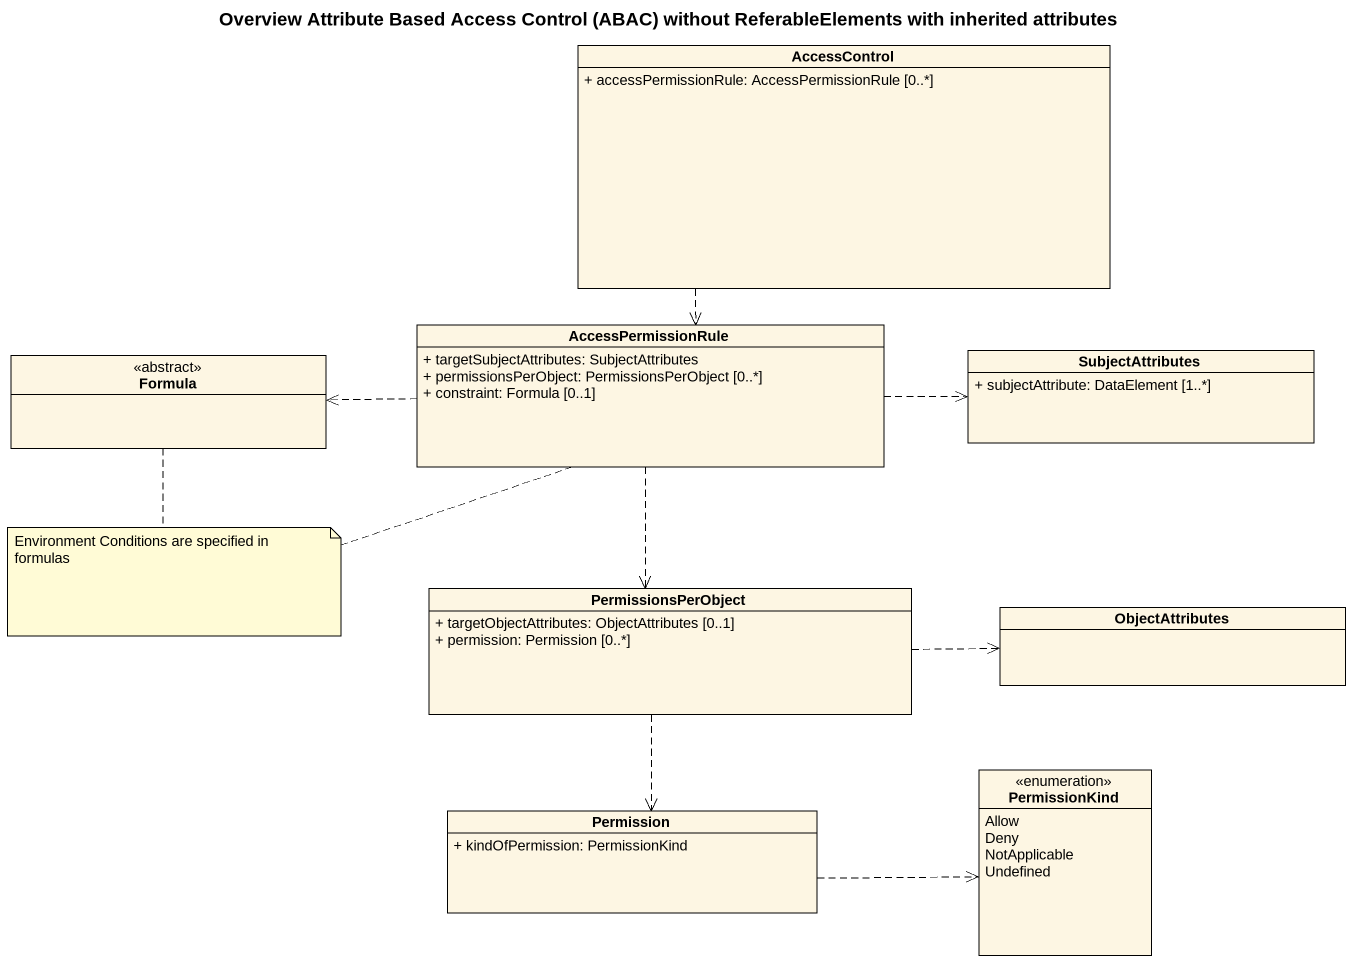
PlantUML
@startuml
title Overview Attribute Based Access Control (ABAC) without ReferableElements with inherited attributes
hide circle
hide empty members
skinparam classAttributeIconSize 0
class AccessControl {
  + accessPermissionRule: AccessPermissionRule [0..*]
}
class Formula <<abstract>>
class AccessPermissionRule {
  + targetSubjectAttributes: SubjectAttributes
  + permissionsPerObject: PermissionsPerObject [0..*]
  + constraint: Formula [0..1]
}
class SubjectAttributes {
  + subjectAttribute: DataElement [1..*]
}
class PermissionsPerObject {
  + targetObjectAttributes: ObjectAttributes [0..1]
  + permission: Permission [0..*]
}
class ObjectAttributes
enum PermissionKind {
  Allow
  Deny
  NotApplicable
  Undefined
}
class Permission {
  + kindOfPermission: PermissionKind
}
AccessControl ..> AccessPermissionRule
AccessPermissionRule .left.> Formula
AccessPermissionRule .right.> SubjectAttributes
AccessPermissionRule ..> PermissionsPerObject
PermissionsPerObject .right.> ObjectAttributes
PermissionsPerObject ..> Permission
Permission .right.> PermissionKind
note as N1
  Environment Conditions are specified in formulas
end note
N1 .. Formula
N1 .. AccessPermissionRule
@enduml
